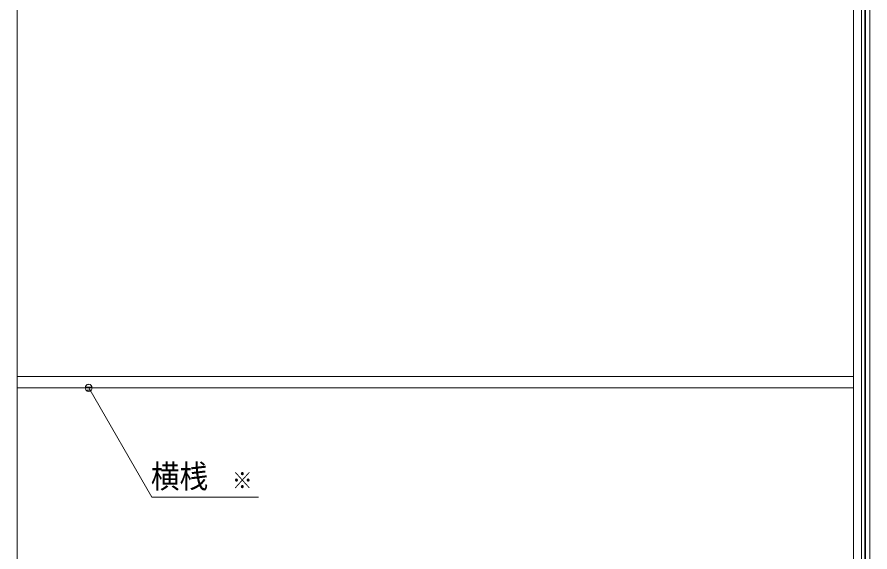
# Model space of a CAD drawing. Units: millimetres, scale not verified. Extents: x -6062 to 6062, y -3045 to 3045.
# Drawn here: x -2120 to -928, y -655 to 92 of the extents above; entities that cross this region are included whole.
import ezdxf
from ezdxf.enums import TextEntityAlignment as Align

# ---------------------------------------------------------------- set-up
doc = ezdxf.new("R2010")
doc.units = ezdxf.units.MM
doc.header["$LTSCALE"] = 20
doc.layers.add('0-2_2寸法-3', color=7, linetype='Continuous', lineweight=9)
doc.layers.add('0-5_3一般', color=7, linetype='Continuous', lineweight=9)
doc.styles.add('ＭＳ ゴシック', font='')
doc.styles.get('ＭＳ ゴシック').set_extended_font_data('MS Gothic')

# ---------------------------------------------------------------- blocks, each defined once
blk = doc.blocks.new('グループ-18')
at = {"layer": '0-5_3一般'}
for p, q in [((-6640, -38740), (-6640, 7050)), ((-6640, 7050), (-6640, -38740)), ((16720, 7050), (16720, -38740)), ((17040, 7100), (17040, -38740)), ((16720, -8200), (-6640, -8200)), ((16720, -8520), (-6640, -8520))]:
    blk.add_line(p, q, dxfattribs=at)
blk = doc.blocks.new('グループ-19')
at = {"layer": '0-5_3一般'}
blk.add_line((17040, 8000), (17040, -39000), dxfattribs=at)
blk = doc.blocks.new('グループ-20')
at = {"layer": '0-5_3一般'}
for name in ['グループ-19', 'グループ-18']:
    blk.add_blockref(name, (0, 0), dxfattribs=at)
blk = doc.blocks.new('グループ-22')
at = {"layer": '0-5_3一般'}
for p, q in [((16940, -39000), (16940, 8000)), ((17060, 8000), (17060, -39000)), ((17180, 8000), (17180, -39000))]:
    blk.add_line(p, q, dxfattribs=at)

msp = doc.modelspace()

# ---------------------------------------------------------------- linework, layer by layer
at = {"layer": '0-2_2寸法-3'}
for p, q in [((-2014.61, -425.01), (-2024.39, -425.01)), ((-2019.33, -421.01), (-2019.67, -421.01)), ((-2019.33, -421.01), (-2019.67, -421.01)), ((-2015.5, -429.01), (-2023.5, -429.01))]:
    msp.add_line(p, q, dxfattribs=at)
msp.add_lwpolyline([(-1782.16, -578.84), (-1931.26, -578.84), (-2019.5, -426)], dxfattribs=at)
msp.add_circle((-2019.5, -426), 5.01, dxfattribs=at)
msp.add_circle((-2019.5, -426), 5.01, dxfattribs=at)

# ---------------------------------------------------------------- block references
at = {"layer": '0-5_3一般', "xscale": 0.05, "yscale": 0.05}
for name in ['グループ-20', 'グループ-22']:
    msp.add_blockref(name, (-1787.5, 0), dxfattribs=at)

# ---------------------------------------------------------------- texts
at = {"layer": '0-2_2寸法-3', "style": 'ＭＳ ゴシック', "width": 0.9}
for s, height, p in [('横桟', 32.55, (-1932.61, -575.66)), ('※', 23.31, (-1819.26, -573.88))]:
    msp.add_text(s, height=height, dxfattribs=at).set_placement(p, align=Align.BOTTOM_LEFT)

doc.saveas('drawing.dxf')
